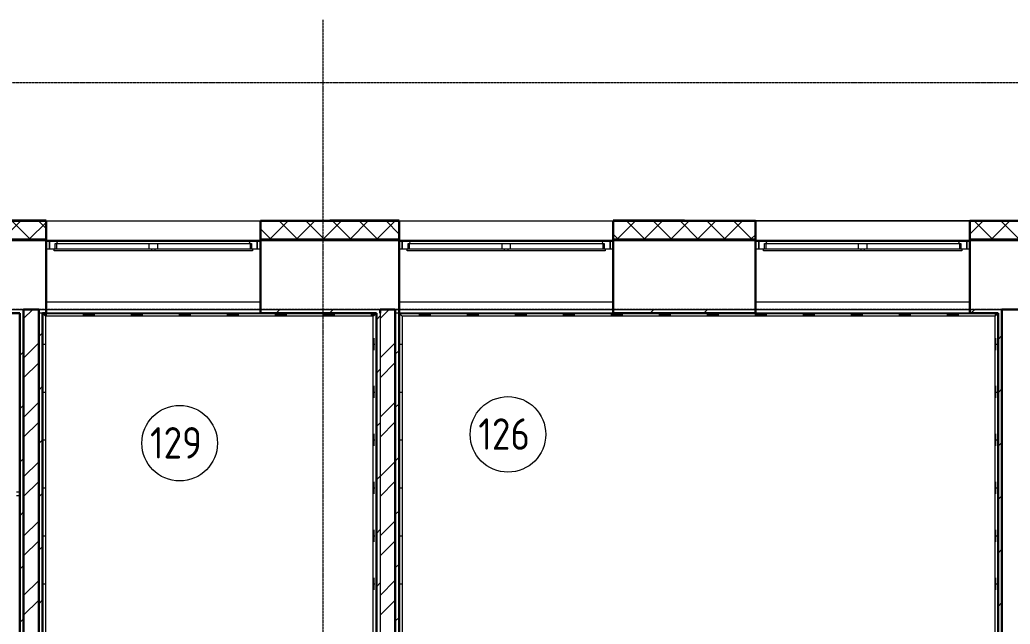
# Model space of a CAD drawing. Header units: millimetres. Extents: x -215207 to 92095, y -30385 to 123050.
# Drawn here: x -153525 to -145665, y -3259 to 1541 of the extents above; entities that cross this region are included whole.
import ezdxf

# ---------------------------------------------------------------- set-up
doc = ezdxf.new("R2010")
doc.units = ezdxf.units.MM
doc.linetypes.add('ADSK_Линия сетки', pattern=[25, 20, -2.5, 0, -2.5])
for name, color, linetype, lineweight in [('_ Окна', 7, 'Continuous', 9), ('Витраж', 7, 'Continuous', 9), ('Марки помещений', 7, 'Continuous', 20), ('Ограждение', 7, 'Continuous', 9), ('Окна', 7, 'Continuous', 9), ('Оси', 7, 'Continuous', 9), ('Стены внутренние', 7, 'Continuous', 20), ('Стены наружные', 7, 'Continuous', 20), ('Стены штриховка', 7, 'Continuous', 9)]:
    doc.layers.add(name, color=color, linetype=linetype, lineweight=lineweight)
doc.styles.add('GOST Common_3', font='GOST_Common.ttf', dxfattribs={"width": 0.9, "height": 2.5})

# ---------------------------------------------------------------- blocks, each defined once
blk = doc.blocks.new('1 этаж 21082025')
at = {"layer": '_ Окна'}
for p, q in [((46645, -31660), (46620, -31660)), ((46645, -31718), (46645, -31660)), ((48320, -31660), (48295, -31660)), ((48295, -31660), (48295, -31718)), ((49445, -31660), (49420, -31660)), ((49445, -31718), (49445, -31660)), ((51120, -31660), (51095, -31660)), ((51095, -31660), (51095, -31718)), ((52275, -31660), (52250, -31660)), ((52275, -31718), (52275, -31660)), ((53950, -31660), (53925, -31660)), ((53925, -31660), (53925, -31718)), ((46620, -31718), (46645, -31718)), ((48295, -31718), (48320, -31718)), ((49420, -31718), (49445, -31718)), ((51095, -31718), (51120, -31718)), ((52250, -31718), (52275, -31718)), ((53925, -31718), (53950, -31718))]:
    blk.add_line(p, q, dxfattribs=at)
at = {"layer": '_ Окна', "lineweight": 18}
for p, q in [((46704.4, -31660), (46645, -31660)), ((46645, -31660), (46645, -31718)), ((46709, -31677), (46704.4, -31660)), ((48235.6, -31660), (48231, -31677)), ((48295, -31660), (48235.6, -31660)), ((48295, -31718), (48295, -31660)), ((49504.4, -31660), (49445, -31660)), ((49445, -31660), (49445, -31718)), ((49509, -31677), (49504.4, -31660)), ((51035.6, -31660), (51031, -31677)), ((51095, -31660), (51035.6, -31660)), ((51095, -31718), (51095, -31660)), ((52334.4, -31660), (52275, -31660)), ((52275, -31660), (52275, -31718)), ((52339, -31677), (52334.4, -31660)), ((53865.6, -31660), (53861, -31677)), ((53925, -31660), (53865.6, -31660)), ((53925, -31718), (53925, -31660)), ((46645, -31718), (46683, -31718)), ((46691, -31718), (46691, -31677)), ((46691, -31677), (46703, -31677)), ((48237, -31677), (48249, -31677)), ((48249, -31677), (48249, -31718)), ((48257, -31718), (48295, -31718)), ((49445, -31718), (49483, -31718)), ((49491, -31718), (49491, -31677)), ((49491, -31677), (49503, -31677)), ((51037, -31677), (51049, -31677)), ((51049, -31677), (51049, -31718)), ((51057, -31718), (51095, -31718)), ((52275, -31718), (52313, -31718)), ((52321, -31718), (52321, -31677)), ((52321, -31677), (52333, -31677)), ((53867, -31677), (53879, -31677)), ((53879, -31677), (53879, -31718)), ((53887, -31718), (53925, -31718))]:
    blk.add_line(p, q, dxfattribs=at)
at = {"layer": 'Витраж', "lineweight": 18, "extrusion": (0, 0, -1)}
for p, q in [((46410, -33652.5), (46385, -33652.5)), ((46385, -33677.5), (46410, -33677.5)), ((46410, -33677.5), (46410, -33652.5))]:
    blk.add_line(p, q, dxfattribs=at)
at = {"layer": 'Марки помещений'}
for centre in [(50284.3, -33193.1), (47678.6, -33262.7)]:
    blk.add_circle(centre, 300, dxfattribs=at)
at = {"layer": 'Ограждение'}
for p, q in [((46592, -38443), (46592, -32232)), ((46592, -32232), (49238, -32232)), ((46592, -32239.5), (46624.2, -32239.5)), ((46615, -32255), (46615, -37845)), ((49215, -32255), (46615, -32255)), ((46910, -32239.5), (47005.2, -32239.5)), ((46957.6, -32247.3), (46957.6, -32241.6)), ((46957.6, -32255), (46957.6, -32247.3)), ((47291, -32239.5), (47386.2, -32239.5)), ((47338.6, -32247.3), (47338.6, -32241.6)), ((47338.6, -32255), (47338.6, -32247.3)), ((47672, -32239.5), (47767.2, -32239.5)), ((47719.6, -32247.3), (47719.6, -32241.6)), ((47719.6, -32255), (47719.6, -32247.3)), ((48053, -32239.5), (48148.2, -32239.5)), ((48100.6, -32247.3), (48100.6, -32241.6)), ((48100.6, -32255), (48100.6, -32247.3)), ((48434, -32239.5), (48529.2, -32239.5)), ((48481.6, -32247.3), (48481.6, -32241.6)), ((48481.6, -32255), (48481.6, -32247.3)), ((48815, -32239.5), (48910.2, -32239.5)), ((48862.6, -32247.3), (48862.6, -32241.6)), ((48862.6, -32255), (48862.6, -32247.3)), ((49196, -32239.5), (49238, -32239.5)), ((49215, -36725), (49215, -32255)), ((49238, -32232), (49238, -36725)), ((49422, -35218), (49422, -32232)), ((49422, -32232), (54173, -32232)), ((49445, -32255), (49445, -35195)), ((54150, -32255), (49445, -32255)), ((49577, -32239.5), (49672.2, -32239.5)), ((49624.6, -32247.3), (49624.6, -32241.6)), ((49624.6, -32255), (49624.6, -32247.3)), ((49958, -32239.5), (50053.2, -32239.5)), ((50005.6, -32247.3), (50005.6, -32241.6)), ((50005.6, -32255), (50005.6, -32247.3)), ((50339, -32239.5), (50434.2, -32239.5)), ((50386.6, -32247.3), (50386.6, -32241.6)), ((50386.6, -32255), (50386.6, -32247.3)), ((50720, -32239.5), (50815.2, -32239.5)), ((50767.6, -32247.3), (50767.6, -32241.6)), ((50767.6, -32255), (50767.6, -32247.3)), ((51101, -32239.5), (51196.2, -32239.5)), ((51148.6, -32247.3), (51148.6, -32241.6)), ((51148.6, -32255), (51148.6, -32247.3)), ((51482, -32239.5), (51577.2, -32239.5)), ((51529.6, -32247.3), (51529.6, -32241.6)), ((51529.6, -32255), (51529.6, -32247.3)), ((51863, -32239.5), (51958.2, -32239.5)), ((51910.6, -32247.3), (51910.6, -32241.6)), ((51910.6, -32255), (51910.6, -32247.3)), ((52244, -32239.5), (52339.2, -32239.5)), ((52291.6, -32247.3), (52291.6, -32241.6)), ((52291.6, -32255), (52291.6, -32247.3)), ((52625, -32239.5), (52720.2, -32239.5)), ((52672.6, -32247.3), (52672.6, -32241.6)), ((52672.6, -32255), (52672.6, -32247.3)), ((53006, -32239.5), (53101.2, -32239.5)), ((53053.6, -32247.3), (53053.6, -32241.6)), ((53053.6, -32255), (53053.6, -32247.3)), ((53387, -32239.5), (53482.2, -32239.5)), ((53434.6, -32247.3), (53434.6, -32241.6)), ((53434.6, -32255), (53434.6, -32247.3)), ((53768, -32239.5), (53863.2, -32239.5)), ((53815.6, -32247.3), (53815.6, -32241.6)), ((53815.6, -32255), (53815.6, -32247.3)), ((54149, -32239.5), (54173, -32239.5)), ((54150, -34915), (54150, -32255)), ((54173, -32232), (54173, -34938)), ((49222.4, -32522.9), (49222.4, -32427.6)), ((54157.4, -32522.9), (54157.4, -32427.6)), ((46599.5, -32475.3), (46601.6, -32475.3)), ((46601.6, -32475.3), (46607.3, -32475.3)), ((46607.3, -32475.3), (46615, -32475.3)), ((49215, -32475.3), (49222.7, -32475.3)), ((49222.7, -32475.3), (49228.4, -32475.3)), ((49429.5, -32475.3), (49431.6, -32475.3)), ((49431.6, -32475.3), (49437.3, -32475.3)), ((49437.3, -32475.3), (49445, -32475.3)), ((54150, -32475.3), (54157.7, -32475.3)), ((54157.7, -32475.3), (54163.4, -32475.3)), ((49222.4, -32903.9), (49222.4, -32808.6)), ((54157.4, -32903.9), (54157.4, -32808.6)), ((46599.5, -32856.3), (46601.6, -32856.3)), ((46601.6, -32856.3), (46607.3, -32856.3)), ((46607.3, -32856.3), (46615, -32856.3)), ((49215, -32856.3), (49222.7, -32856.3)), ((49222.7, -32856.3), (49228.4, -32856.3)), ((49429.5, -32856.3), (49431.6, -32856.3)), ((49431.6, -32856.3), (49437.3, -32856.3)), ((49437.3, -32856.3), (49445, -32856.3)), ((54150, -32856.3), (54157.7, -32856.3)), ((54157.7, -32856.3), (54163.4, -32856.3)), ((46599.5, -33237.3), (46601.6, -33237.3)), ((46601.6, -33237.3), (46607.3, -33237.3)), ((46607.3, -33237.3), (46615, -33237.3)), ((49215, -33237.3), (49222.7, -33237.3)), ((49222.4, -33284.9), (49222.4, -33189.6)), ((49222.7, -33237.3), (49228.4, -33237.3)), ((49429.5, -33237.3), (49431.6, -33237.3)), ((49431.6, -33237.3), (49437.3, -33237.3)), ((49437.3, -33237.3), (49445, -33237.3)), ((54150, -33237.3), (54157.7, -33237.3)), ((54157.4, -33284.9), (54157.4, -33189.6)), ((54157.7, -33237.3), (54163.4, -33237.3)), ((46599.5, -33618.3), (46601.6, -33618.3)), ((46601.6, -33618.3), (46607.3, -33618.3)), ((46607.3, -33618.3), (46615, -33618.3)), ((49215, -33618.3), (49222.7, -33618.3)), ((49222.4, -33665.9), (49222.4, -33570.6)), ((49222.7, -33618.3), (49228.4, -33618.3)), ((49429.5, -33618.3), (49431.6, -33618.3)), ((49431.6, -33618.3), (49437.3, -33618.3)), ((49437.3, -33618.3), (49445, -33618.3)), ((54150, -33618.3), (54157.7, -33618.3)), ((54157.4, -33665.9), (54157.4, -33570.6)), ((54157.7, -33618.3), (54163.4, -33618.3)), ((49222.4, -34046.9), (49222.4, -33951.6)), ((54157.4, -34046.9), (54157.4, -33951.6)), ((46599.5, -33999.3), (46601.6, -33999.3)), ((46601.6, -33999.3), (46607.3, -33999.3)), ((46607.3, -33999.3), (46615, -33999.3)), ((49215, -33999.3), (49222.7, -33999.3)), ((49222.7, -33999.3), (49228.4, -33999.3)), ((49429.5, -33999.3), (49431.6, -33999.3)), ((49431.6, -33999.3), (49437.3, -33999.3)), ((49437.3, -33999.3), (49445, -33999.3)), ((54150, -33999.3), (54157.7, -33999.3)), ((54157.7, -33999.3), (54163.4, -33999.3)), ((49222.4, -34427.9), (49222.4, -34332.6)), ((54157.4, -34427.9), (54157.4, -34332.6)), ((46599.5, -34380.3), (46601.6, -34380.3)), ((46601.6, -34380.3), (46607.3, -34380.3)), ((46607.3, -34380.3), (46615, -34380.3)), ((49215, -34380.3), (49222.7, -34380.3)), ((49222.7, -34380.3), (49228.4, -34380.3)), ((49429.5, -34380.3), (49431.6, -34380.3)), ((49431.6, -34380.3), (49437.3, -34380.3)), ((49437.3, -34380.3), (49445, -34380.3)), ((54150, -34380.3), (54157.7, -34380.3)), ((54157.7, -34380.3), (54163.4, -34380.3))]:
    blk.add_line(p, q, dxfattribs=at)
at = {"layer": 'Ограждение', "linetype": 'Continuous'}
for p, q in [((49420, -32284.8), (49422, -32284.8)), ((46590, -32475.3), (46592, -32475.3)), ((49238, -32475.3), (49240, -32475.3)), ((54173, -32475.3), (54175, -32475.3)), ((49420, -32665.8), (49422, -32665.8)), ((46590, -32856.3), (46592, -32856.3)), ((49238, -32856.3), (49240, -32856.3)), ((54173, -32856.3), (54175, -32856.3)), ((49420, -33046.8), (49422, -33046.8)), ((46590, -33237.3), (46592, -33237.3)), ((49238, -33237.3), (49240, -33237.3)), ((54173, -33237.3), (54175, -33237.3)), ((49420, -33427.8), (49422, -33427.8)), ((46590, -33618.3), (46592, -33618.3)), ((49238, -33618.3), (49240, -33618.3)), ((54173, -33618.3), (54175, -33618.3)), ((49420, -33808.8), (49422, -33808.8)), ((46590, -33999.3), (46592, -33999.3)), ((49238, -33999.3), (49240, -33999.3)), ((54173, -33999.3), (54175, -33999.3)), ((49420, -34189.8), (49422, -34189.8)), ((46590, -34380.3), (46592, -34380.3)), ((49238, -34380.3), (49240, -34380.3)), ((54173, -34380.3), (54175, -34380.3)), ((49420, -34570.8), (49422, -34570.8))]:
    blk.add_line(p, q, dxfattribs=at)
at = {"layer": 'Ограждение'}
for points in [[(46615, -32255), (46613, -32252.9), (46610, -32250), (46606.2, -32246.2), (46603.9, -32243.9), (46602.2, -32242.2), (46600.6, -32240.6), (46599.1, -32239.1), (46597.7, -32237.7), (46596.4, -32236.4), (46595, -32235), (46593.7, -32233.7), (46592.4, -32232.4), (46592, -32232), (46592, -32232)], [(49215, -32255), (49217.1, -32253), (49220, -32250), (49223.8, -32246.2), (49226.1, -32243.9), (49227.8, -32242.2), (49229.4, -32240.6), (49230.9, -32239.1), (49232.3, -32237.7), (49233.6, -32236.4), (49235, -32235), (49236.3, -32233.7), (49237.6, -32232.4), (49238, -32232), (49238, -32232)], [(49445, -32255), (49443, -32252.9), (49440, -32250), (49436.2, -32246.2), (49433.9, -32243.9), (49432.2, -32242.2), (49430.6, -32240.6), (49429.1, -32239.1), (49427.7, -32237.7), (49426.4, -32236.4), (49425, -32235), (49423.7, -32233.7), (49422.4, -32232.4), (49422, -32232), (49422, -32232)], [(54150, -32255), (54152.1, -32253), (54155, -32250), (54158.8, -32246.2), (54161.1, -32243.9), (54162.8, -32242.2), (54164.4, -32240.6), (54165.9, -32239.1), (54167.3, -32237.7), (54168.6, -32236.4), (54170, -32235), (54171.3, -32233.7), (54172.6, -32232.4), (54173, -32232), (54173, -32232)]]:
    blk.add_open_spline(points, degree=3, knots=[0, 0, 0, 0, 0.166667, 0.25, 0.333333, 0.375, 0.416667, 0.5, 0.541667, 0.583333, 0.666667, 0.75, 0.833333, 1, 1, 1, 1], dxfattribs=at)
at = {"layer": 'Окна'}
for p, q in [((48235.6, -31660), (46704.4, -31660)), ((51035.6, -31660), (49504.4, -31660)), ((53865.6, -31660), (52334.4, -31660)), ((46683, -31718), (47455, -31718)), ((46683, -31735), (46683, -31718)), ((47455, -31735), (46683, -31735)), ((46703, -31677), (47435, -31677)), ((46703, -31718), (46703, -31677)), ((47435, -31677), (47505, -31677)), ((47435, -31677), (47435, -31718)), ((47455, -31718), (47485, -31718)), ((47455, -31718), (47455, -31735)), ((47485, -31735), (47455, -31735)), ((47485, -31718), (48257, -31718)), ((47485, -31735), (47485, -31718)), ((48257, -31735), (47485, -31735)), ((47505, -31677), (48237, -31677)), ((47505, -31718), (47505, -31677)), ((48237, -31677), (48237, -31718)), ((48257, -31718), (48257, -31735)), ((49483, -31718), (50255, -31718)), ((49483, -31735), (49483, -31718)), ((50255, -31735), (49483, -31735)), ((49503, -31677), (50235, -31677)), ((49503, -31718), (49503, -31677)), ((50235, -31677), (50305, -31677)), ((50235, -31677), (50235, -31718)), ((50255, -31718), (50285, -31718)), ((50255, -31718), (50255, -31735)), ((50285, -31735), (50255, -31735)), ((50285, -31718), (51057, -31718)), ((50285, -31735), (50285, -31718)), ((51057, -31735), (50285, -31735)), ((50305, -31677), (51037, -31677)), ((50305, -31718), (50305, -31677)), ((51037, -31677), (51037, -31718)), ((51057, -31718), (51057, -31735)), ((52313, -31718), (53085, -31718)), ((52313, -31735), (52313, -31718)), ((53085, -31735), (52313, -31735)), ((52333, -31677), (53065, -31677)), ((52333, -31718), (52333, -31677)), ((53065, -31677), (53135, -31677)), ((53065, -31677), (53065, -31718)), ((53085, -31718), (53115, -31718)), ((53085, -31718), (53085, -31735)), ((53115, -31735), (53085, -31735)), ((53115, -31718), (53887, -31718)), ((53115, -31735), (53115, -31718)), ((53887, -31735), (53115, -31735)), ((53135, -31677), (53867, -31677)), ((53135, -31718), (53135, -31677)), ((53867, -31677), (53867, -31718)), ((53887, -31718), (53887, -31735))]:
    blk.add_line(p, q, dxfattribs=at)
at = {"layer": 'Оси', "linetype": 'ADSK_Линия сетки'}
for p, q in [((48815.1, -29900), (48815.1, -60626.1)), ((62867.3, -30400), (-14072.3, -30400)), ((62867.3, -32200), (-14072.3, -32200))]:
    blk.add_line(p, q, dxfattribs=at)
at = {"layer": 'Стены внутренние', "lineweight": 30}
for p, q in [((46620, -31498), (45540, -31498)), ((46620, -31640), (46620, -31498)), ((49420, -31498), (48320, -31498)), ((48320, -31498), (48320, -31640)), ((49420, -31640), (49420, -31498)), ((52250, -31498), (51120, -31498)), ((51120, -31498), (51120, -31640)), ((52250, -31640), (52250, -31498)), ((61302, -31498), (53950, -31498)), ((53950, -31498), (53950, -31640)), ((46620, -31650), (45540, -31650)), ((46620, -32200), (46620, -31650)), ((49420, -31650), (48320, -31650)), ((48320, -31650), (48320, -32200)), ((49420, -32200), (49420, -31650)), ((52250, -31650), (51120, -31650)), ((51120, -31650), (51120, -32200)), ((52250, -32200), (52250, -31650)), ((61150, -31650), (53950, -31650)), ((53950, -31650), (53950, -32200)), ((60600, -32200), (54205, -32200))]:
    blk.add_line(p, q, dxfattribs=at)
at = {"layer": 'Стены внутренние', "linetype": 'Continuous', "lineweight": 9}
for p, q in [((46275.7, -31640), (46415.7, -31500)), ((46489.2, -31640), (46349.2, -31500)), ((46487.8, -31640), (46618, -31509.8)), ((46534.1, -31498), (46533, -31500)), ((46618, -31556.7), (46561.3, -31500)), ((46617.2, -31500), (46616, -31498)), ((46620, -31504.9), (46618, -31501.4)), ((48322, -31502.9), (48324.9, -31500)), ((48397, -31640), (48537, -31500)), ((48610.5, -31640), (48470.5, -31500)), ((48609.1, -31640), (48749.1, -31500)), ((48822.7, -31640), (48682.7, -31500)), ((48821.3, -31640), (48961.3, -31500)), ((49034.8, -31640), (48894.8, -31500)), ((49033.4, -31640), (49173.4, -31500)), ((49246.9, -31640), (49106.9, -31500)), ((49245.5, -31640), (49385.5, -31500)), ((49418, -31598.9), (49319.1, -31500)), ((49349.7, -31498), (49348.6, -31500)), ((51154.7, -31640), (51294.7, -31500)), ((51226.8, -31498), (51225.7, -31500)), ((51368.3, -31640), (51228.3, -31500)), ((51309.9, -31500), (51308.7, -31498)), ((51366.9, -31640), (51506.9, -31500)), ((51580.4, -31640), (51440.4, -31500)), ((51579, -31640), (51719, -31500)), ((51792.5, -31640), (51652.5, -31500)), ((51791.1, -31640), (51931.1, -31500)), ((52004.6, -31640), (51864.6, -31500)), ((51896.5, -31500), (51895.3, -31498)), ((52003.3, -31640), (52143.3, -31500)), ((52216.8, -31640), (52076.8, -31500)), ((53952, -31600.4), (54052.4, -31500)), ((54126, -31640), (53986, -31500)), ((54042.5, -31498), (54041.3, -31500)), ((54124.6, -31640), (54264.6, -31500)), ((54338.1, -31640), (54198.1, -31500)), ((48398.4, -31640), (48322, -31563.6)), ((52248, -31535.5), (52250, -31535.5)), ((51156.1, -31640), (51122, -31605.9)), ((52215.4, -31640), (52248, -31607.4)), ((53952, -31605.9), (53950, -31602.4))]:
    blk.add_line(p, q, dxfattribs=at)
at = {"layer": 'Стены внутренние'}
for p, q in [((46620, -31498), (48320, -31498)), ((49420, -31498), (51120, -31498)), ((52250, -31498), (53950, -31498)), ((46620, -31650), (48320, -31650)), ((49420, -31650), (51120, -31650)), ((52250, -31650), (53950, -31650)), ((46620, -32140), (48320, -32140)), ((49420, -32140), (51120, -32140)), ((52250, -32140), (53950, -32140))]:
    blk.add_line(p, q, dxfattribs=at)
at = {"layer": 'Стены наружные', "lineweight": 30}
for p, q in [((46620, -31493), (46080, -31493)), ((46620, -31498), (46620, -31493)), ((49420, -31493), (48870, -31493)), ((48870, -31493), (48870, -31498)), ((49420, -31498), (49420, -31493)), ((51685, -31493), (51120, -31493)), ((51120, -31493), (51120, -31498)), ((51685, -31498), (51685, -31493)), ((46620, -31650), (46620, -31640)), ((48320, -31640), (48320, -31650)), ((49420, -31650), (49420, -31640)), ((51120, -31640), (51120, -31650)), ((52250, -31650), (52250, -31640)), ((53950, -31640), (53950, -31650)), ((46440, -32200), (46440, -38475)), ((46560, -32200), (46440, -32200)), ((46560, -38475), (46560, -32200)), ((46620, -32230), (46620, -32200)), ((48320, -32200), (48320, -32230)), ((49270, -32200), (49270, -32230)), ((49390, -32200), (49270, -32200)), ((49390, -35250), (49390, -32200)), ((49420, -35220), (49420, -32200)), ((51120, -32200), (51120, -32230)), ((52250, -32230), (52250, -32200)), ((53950, -32200), (53950, -32230)), ((54205, -35050), (54205, -32200)), ((45540, -32230), (46410, -32230)), ((46410, -32230), (46410, -38445)), ((46590, -32230), (46620, -32230)), ((46590, -38445), (46590, -32230)), ((48320, -32230), (49240, -32230)), ((49240, -32230), (49240, -36725)), ((51120, -32230), (52250, -32230)), ((53950, -32230), (54175, -32230)), ((54175, -32230), (54175, -34940))]:
    blk.add_line(p, q, dxfattribs=at)
at = {"layer": 'Стены наружные', "linetype": 'Continuous', "lineweight": 9}
for p, q in [((46537, -31493), (46534.1, -31498)), ((46616, -31498), (46613.2, -31493)), ((49352.6, -31493), (49349.7, -31498)), ((51229.6, -31493.2), (51226.8, -31498)), ((51308.7, -31498), (51305.9, -31493)), ((46440, -32272.4), (46512.4, -32200)), ((48443.4, -32230), (48473.4, -32200)), ((48867.7, -32230), (48897.7, -32200)), ((49270, -32271.2), (49341.2, -32200)), ((51413.3, -32230), (51443.3, -32200)), ((51837.5, -32230), (51867.5, -32200)), ((53958.8, -32230), (53988.8, -32200)), ((49240, -32281.9), (49270, -32251.9)), ((46560, -32416.4), (46590, -32386.4)), ((54175, -32438.1), (54205, -32408.1)), ((46410, -32566.4), (46440, -32536.4)), ((46440, -32586.7), (46560, -32466.7)), ((49270, -32585.5), (49390, -32465.5)), ((49390, -32556.2), (49420, -32526.2)), ((46440, -32743.9), (46560, -32623.9)), ((49240, -32706.2), (49270, -32676.2)), ((49270, -32742.7), (49390, -32622.7)), ((46560, -32840.6), (46590, -32810.6)), ((54175, -32862.4), (54205, -32832.4)), ((46410, -32990.6), (46440, -32960.6)), ((46440, -33058.2), (46560, -32938.2)), ((49270, -33057), (49390, -32937)), ((49390, -32980.5), (49420, -32950.5)), ((46440, -33215.4), (46560, -33095.4)), ((49240, -33130.5), (49270, -33100.5)), ((49270, -33214.1), (49390, -33094.1)), ((46560, -33264.9), (46590, -33234.9)), ((54175, -33286.6), (54205, -33256.6)), ((46410, -33414.9), (46440, -33384.9)), ((49390, -33404.7), (49420, -33374.7)), ((46440, -33529.7), (46560, -33409.7)), ((49270, -33528.4), (49390, -33408.4)), ((49240, -33554.7), (49270, -33524.7)), ((46440, -33686.8), (46560, -33566.8)), ((49270, -33685.6), (49390, -33565.6)), ((46560, -33689.1), (46590, -33659.1)), ((54175, -33710.9), (54205, -33680.9)), ((49390, -33829), (49420, -33799)), ((46410, -33839.1), (46440, -33809.1)), ((46440, -34001.1), (46560, -33881.1)), ((49240, -33979), (49270, -33949)), ((49270, -33999.9), (49390, -33879.9)), ((46440, -34158.3), (46560, -34038.3)), ((46560, -34113.4), (46590, -34083.4)), ((49270, -34157.1), (49390, -34037.1)), ((54175, -34135.2), (54205, -34105.2)), ((46410, -34263.4), (46440, -34233.4)), ((49390, -34253.3), (49420, -34223.3)), ((46440, -34472.6), (46560, -34352.6)), ((49240, -34403.3), (49270, -34373.3)), ((49270, -34471.4), (49390, -34351.4)), ((46440, -34629.7), (46560, -34509.7)), ((46560, -34537.7), (46590, -34507.7)), ((49270, -34628.5), (49390, -34508.5)), ((54175, -34559.4), (54205, -34529.4)), ((46410, -34687.7), (46440, -34657.7)), ((49390, -34677.5), (49420, -34647.5))]:
    blk.add_line(p, q, dxfattribs=at)
at = {"layer": 'Стены наружные'}
for p, q in [((51685, -31493), (54515, -31493)), ((52250, -31498), (52250, -31493)), ((53950, -31493), (53950, -31498)), ((43825, -32200), (46440, -32200)), ((46560, -32200), (49270, -32200)), ((49390, -32200), (54205, -32200)), ((48320, -32230), (46620, -32230)), ((51120, -32230), (49420, -32230)), ((53950, -32230), (52250, -32230))]:
    blk.add_line(p, q, dxfattribs=at)
at = {"layer": 'Стены штриховка'}
for p, q in [((46618, -31500), (45542, -31500)), ((46618, -31500), (46618, -31640)), ((49418, -31500), (48322, -31500)), ((48322, -31640), (48322, -31500)), ((49418, -31500), (49418, -31640)), ((52248, -31500), (51122, -31500)), ((51122, -31640), (51122, -31500)), ((52248, -31500), (52248, -31640)), ((61302, -31500), (53952, -31500)), ((53952, -31640), (53952, -31500)), ((45540, -31640), (46620, -31640)), ((48320, -31640), (49420, -31640)), ((51120, -31640), (52250, -31640)), ((53950, -31640), (61150, -31640)), ((46590, -32230), (46560, -32230)), ((49270, -32230), (49270, -36725)), ((49420, -32230), (49390, -32230))]:
    blk.add_line(p, q, dxfattribs=at)
at = {"layer": 'Марки помещений', "style": 'GOST Common_3', "width": 0.9}
for s, p in [('126', (50049.4, -33315.3)), ('129', (47443.7, -33385))]:
    blk.add_text(s, height=250, dxfattribs=at).set_placement(p)

msp = doc.modelspace()

# ---------------------------------------------------------------- block references
msp.add_blockref('1 этаж 21082025', (-199934.8, 31441.4))

doc.saveas('drawing.dxf')
